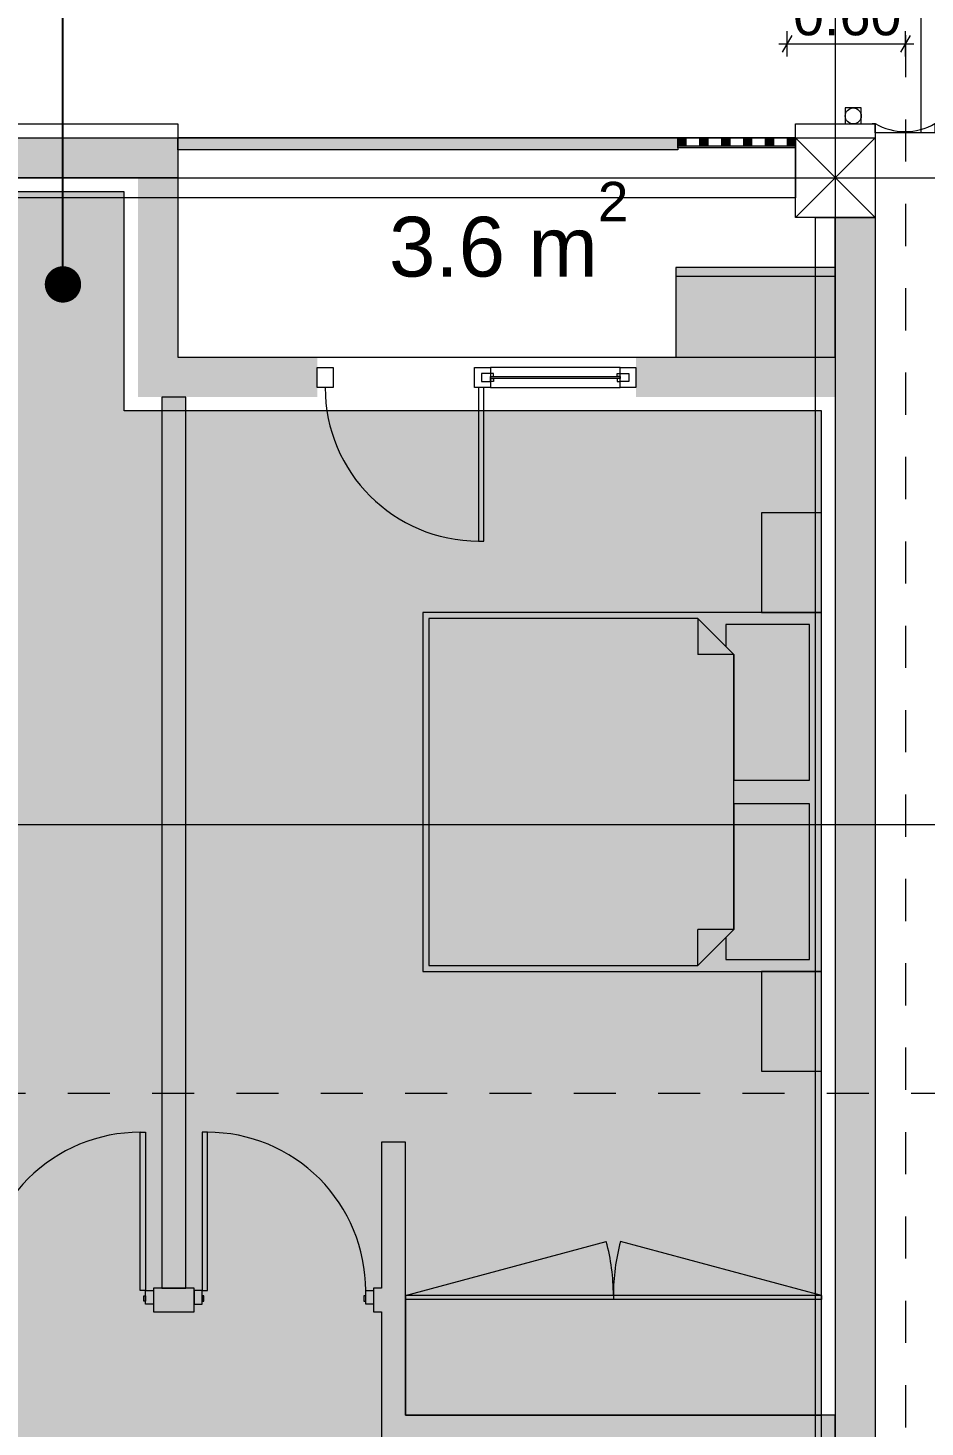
# Model space of a CAD drawing. Header units: millimetres. Extents: x 475159934 to 476245151, y 4620917055 to 4621447368.
# Drawn here: x 475250065 to 475254567, y 4621148784 to 4621155803 of the extents above; entities that cross this region are included whole.
import ezdxf

# ---------------------------------------------------------------- set-up
doc = ezdxf.new("R2010")
doc.units = ezdxf.units.MM
doc.header["$MEASUREMENT"] = 0
doc.linetypes.add('Dashed', pattern=[423.333333, 211.666667, -211.666667])
for name, color, linetype, lineweight in [('2D Drafting - General_Pen_No__1_Pen_No__7', 7, 'Continuous', 0), ('2D Drafting - General_Pen_No__250_Pen_No__7_Pen_No__250', 7, 'Continuous', 0), ('2D Drafting - General_Pen_No__250_Pen_No__7_Pen_No__7', 7, 'Continuous', 0), ('2D Drafting - General_Pen_No__7_Pen_No__7_Pen_No__7', 7, 'Continuous', 0), ('Doors_Pen_No__7_Pen_No__7_Pen_No__7', 7, 'Continuous', 0), ('G-Anno-Nplt_Pen_No__151', 151, 'Continuous', 0), ('G-Anno-Nplt_Pen_No__4', 7, 'Continuous', 0), ('G-Anno-Nplt_Pen_No__7', 7, 'Continuous', 0), ('gegmebi_Pen_No__7_Pen_No__7', 7, 'Continuous', 0), ('kar-panjara_Pen_No__7_Pen_No__7_Pen_No__7', 7, 'Continuous', 0), ('New_2D Drafting - General_Pen_No__250_Pen_No__7_Pen_No__255', 255, 'Continuous', 0), ('New_2D Drafting - General_Pen_No__2_Pen_No__250', 7, 'Continuous', 0), ('New_2D Drafting - General_Pen_No__30_Pen_No__9_Pen_No__9_Pen_No__255', 255, 'Continuous', 0), ('New_2D Drafting - General_Pen_No__30_Pen_No__9_Pen_No__9_Pen_No__7', 7, 'Continuous', 0), ('New_G-Anno-Nplt_Pen_No__255', 255, 'Continuous', 0), ('New_G-Anno-Nplt_Pen_No__4', 7, 'Continuous', 0), ('New_reg_nak_Pen_No__250', 7, 'Continuous', 0), ('New_reg_nak_Pen_No__7', 7, 'Continuous', 0), ('New_shenobebi_Pen_No__1', 1, 'Continuous', 0), ('New_Structural - Bearing_Pen_No__250', 7, 'Continuous', 0), ('zoma_Pen_No__142', 142, 'Continuous', 0), ('zoma_Pen_No__5', 5, 'Continuous', 0), ('zoma_Pen_No__5_Pen_No__5', 5, 'Continuous', 0)]:
    doc.layers.add(name, color=color, linetype=linetype, lineweight=lineweight)
for name, color, linetype in [('New_Interior - Furniture', 7, 'Continuous'), ('New_R03_Nakveti', 7, 'Continuous'), ('zoma', 7, 'Continuous')]:
    doc.layers.add(name, color=color, linetype=linetype)
doc.layers.add('New_Interior - Furniture _Pen_No__252', color=7, linetype='Continuous', lineweight=0, true_color=0x666666)
doc.layers.add('New_R03_Nakveti_Pen_No__252', color=7, linetype='Continuous', lineweight=0, true_color=0x666666)
doc.styles.add('GENERATED_STYLE_1', font='arial.ttf')
doc.styles.add('GENERATED_STYLE_3', font='arial.ttf')
doc.dimstyles.new('GENERATED_STYLE__18', dxfattribs={"dimtxt": 200, "dimasz": 64.421331, "dimexe": 0.18, "dimexo": 3, "dimgap": 0, "dimtad": 1, "dimtih": 1, "dimtoh": 1, "dimlfac": 0.001, "dimzin": 0, "dimdsep": 46, "dimtxsty": 'GENERATED_STYLE_3', "dimblk": 'ARROWHEAD_2', "dimblk1": 'ARROWHEAD_2', "dimblk2": 'ARROWHEAD_2', "dimcen": 0.09, "dimclrd": 5, "dimclre": 5, "dimclrt": 5, "dimadec": 0, "dimazin": 0, "dimtfac": 1, "dimtdec": 4, "dimtmove": 0, "dimatfit": 3, "dimfxl": 1, "dimtolj": 1, "dimtzin": 0, "dimarcsym": 0})
doc.dimstyles.new('GENERATED_STYLE__27', dxfattribs={"dimtxt": 0.18, "dimasz": 364.8, "dimexe": 0.18, "dimexo": 0.0625, "dimgap": 0, "dimtad": 0, "dimtih": 1, "dimtoh": 1, "dimdec": 4, "dimzin": 0, "dimdsep": 46, "dimcen": 0.09, "dimadec": 0, "dimazin": 0, "dimtfac": 1, "dimtdec": 4, "dimtmove": 0, "dimatfit": 3, "dimldrblk": 'ARROWHEAD_11', "dimfxl": 1, "dimtolj": 1, "dimtzin": 0, "dimarcsym": 0})
doc.dimstyles.new('GENERATED_STYLE__3', dxfattribs={"dimtxt": 200, "dimasz": 64.421331, "dimexe": 0.18, "dimexo": 3, "dimgap": 0, "dimtad": 1, "dimtih": 1, "dimtoh": 1, "dimlfac": 0.001, "dimzin": 0, "dimdsep": 46, "dimtxsty": 'GENERATED_STYLE_3', "dimblk": 'ARROWHEAD_2', "dimblk1": 'ARROWHEAD_2', "dimblk2": 'ARROWHEAD_2', "dimcen": 0.09, "dimclrd": 142, "dimclre": 142, "dimclrt": 142, "dimadec": 0, "dimazin": 0, "dimtfac": 1, "dimtdec": 4, "dimtmove": 0, "dimatfit": 3, "dimfxl": 1, "dimtolj": 1, "dimtzin": 0, "dimarcsym": 0})
doc.dimstyles.new('GENERATED_STYLE__6', dxfattribs={"dimtxt": 200, "dimasz": 64.421331, "dimexe": 0.18, "dimexo": 3, "dimgap": 0, "dimtad": 1, "dimlfac": 0.001, "dimzin": 0, "dimdsep": 46, "dimtxsty": 'GENERATED_STYLE_3', "dimblk": 'ARROWHEAD_2', "dimblk1": 'ARROWHEAD_2', "dimblk2": 'ARROWHEAD_2', "dimcen": 0.09, "dimclrd": 142, "dimclre": 142, "dimclrt": 142, "dimadec": 0, "dimazin": 0, "dimtfac": 1, "dimtdec": 4, "dimtmove": 0, "dimatfit": 3, "dimfxl": 1, "dimtolj": 1, "dimtzin": 0, "dimarcsym": 0})
doc.dimstyles.new('GENERATED_STYLE__7', dxfattribs={"dimtxt": 200, "dimasz": 64.421331, "dimexe": 0.18, "dimexo": 3, "dimgap": 0, "dimtad": 1, "dimtih": 1, "dimtoh": 1, "dimlfac": 0.001, "dimzin": 0, "dimdsep": 46, "dimtxsty": 'GENERATED_STYLE_3', "dimblk": 'ARROWHEAD_2', "dimblk1": 'ARROWHEAD_2', "dimblk2": 'ARROWHEAD_2', "dimcen": 0.09, "dimclrd": 142, "dimclre": 142, "dimclrt": 142, "dimadec": 0, "dimazin": 0, "dimtfac": 1, "dimtdec": 4, "dimtmove": 2, "dimatfit": 3, "dimfxl": 1, "dimtolj": 1, "dimtzin": 0, "dimarcsym": 0})

# ---------------------------------------------------------------- blocks, each defined once
blk = doc.blocks.new('Bed Layout 23')
at = {"layer": 'New_R03_Nakveti_Pen_No__252', "color": 251, "linetype": 'Continuous', "lineweight": 0, "true_color": 0x666666}
for p, q in [((-900, 0), (-1400, 0)), ((-1400, 0), (-1400, -300)), ((-900, -300), (-900, 0)), ((900, 0), (-900, 0)), ((-900, 0), (-900, -2000)), ((1400, 0), (900, 0)), ((900, 0), (900, -300)), ((900, -2000), (900, 0)), ((1400, -300), (1400, 0)), ((-1400, -300), (-900, -300)), ((900, -300), (1400, -300)), ((-690, -440), (-870, -620)), ((0, -440), (-690, -440)), ((-690, -440), (-690, -620)), ((690, -440), (0, -440)), ((870, -620), (690, -440)), ((690, -440), (690, -620)), ((-870, -620), (-870, -1970)), ((-870, -620), (-690, -620)), ((870, -620), (690, -620)), ((870, -1970), (870, -620)), ((-900, -2000), (900, -2000)), ((-870, -1970), (0, -1970)), ((0, -1970), (870, -1970))]:
    blk.add_line(p, q, dxfattribs=at)
at = {"layer": 'New_R03_Nakveti_Pen_No__252', "color": 251, "linetype": 'Continuous', "lineweight": 0, "true_color": 0x666666, "flags": 128}
for points in [[(-60, -440), (-60, -60), (-840, -60), (-840, -480), (-730, -480), (-690, -440)], [(690, -440), (730, -480), (840, -480), (840, -60), (60, -60), (60, -440)]]:
    blk.add_lwpolyline(points, close=True, dxfattribs=at)
blk = doc.blocks.new('Wardrobe 01 26_3')
at = {"layer": 'New_Interior - Furniture _Pen_No__252', "color": 251, "linetype": 'Continuous', "lineweight": 0, "true_color": 0x666666}
for p, q in [((0, 20), (2088.1, 20)), ((0, 0), (0, 20)), ((0, 0), (1008.5, -270.2)), ((1044.1, 0), (1044.1, 20)), ((2088.1, 0), (1079.6, -270.2))]:
    blk.add_line(p, q, dxfattribs=at)
at = {"layer": 'New_Interior - Furniture _Pen_No__252', "color": 251, "linetype": 'Continuous', "lineweight": 0, "true_color": 0x666666, "flags": 128}
blk.add_lwpolyline([(0, 0), (2088.1, 0), (2088.1, 600), (0, 600)], close=True, dxfattribs=at)
at = {"layer": 'New_Interior - Furniture _Pen_No__252', "color": 251, "linetype": 'Continuous', "lineweight": 0, "true_color": 0x666666}
for centre, start, end in [((0, 0), 345, 0), ((2088.1, 0), 180, 195)]:
    blk.add_arc(centre, 1044.1, start, end, dxfattribs=at)
blk = doc.blocks.new('*D894', base_point=(475826095.8, 4621095193.2))
at = {"layer": 'zoma_Pen_No__142', "color": 142, "linetype": 'Continuous', "lineweight": 0, "transparency": 16777216}
for p, q in [((475247436.3, 4621161611.3), (475247387.3, 4621161526.6)), ((475247411.8, 4621161505.4), (475247411.8, 4621161632.5)), ((475253936.3, 4621161611.3), (475253887.3, 4621161526.6)), ((475253911.8, 4621161505.4), (475253911.8, 4621161632.5)), ((475247411.8, 4621161569), (475253911.8, 4621161569))]:
    blk.add_line(p, q, dxfattribs=at)
at = {"layer": 'zoma_Pen_No__142', "color": 142, "lineweight": 0, "transparency": 16777216, "char_height": 200, "attachment_point": 7, "style": 'GENERATED_STYLE_3'}
for s, insert in [('\\A1;{\\pql;\\fArial|b0|i0|c204|p0;\\W1.000000;6.50}', (475250394.9, 4621161609)), ('\\A1;{\\pql;\\fArial|b0|i0|c204|p0;\\W1.000000;0.40}', (475253353.5, 4621161609))]:
    blk.add_mtext(s, dxfattribs=dict(at, insert=insert))
blk = doc.blocks.new('ARROWHEAD_2')
at = {"color": 0, "linetype": 'Continuous', "lineweight": 0}
for p, q in [((0, 0), (-1, 0)), ((-0.38, -0.66), (0.38, 0.66))]:
    blk.add_line(p, q, dxfattribs=at)
blk = doc.blocks.new('*D895', base_point=(475826095.8, 4621095193.2))
at = {"layer": 'zoma_Pen_No__142', "color": 142, "linetype": 'Continuous', "lineweight": 0, "transparency": 16777216}
for p, q in [((475253936.3, 4621161611.3), (475253887.3, 4621161526.6)), ((475253911.8, 4621161505.4), (475253911.8, 4621161632.5)), ((475254336.3, 4621161611.3), (475254287.3, 4621161526.6)), ((475254311.8, 4621161505.4), (475254311.8, 4621161632.5)), ((475253911.8, 4621161569), (475254311.8, 4621161569))]:
    blk.add_line(p, q, dxfattribs=at)
at = {"layer": 'zoma_Pen_No__142', "color": 142, "lineweight": 0, "transparency": 16777216, "insert": (475254194.9, 4621161699.6), "char_height": 200, "attachment_point": 7, "style": 'GENERATED_STYLE_3'}
blk.add_mtext('\\A1;{\\pql;\\fArial|b0|i0|c204|p0;\\W1.000000;0.30}', dxfattribs=at)
blk = doc.blocks.new('*D896', base_point=(475826095.8, 4621095193.2))
at = {"layer": 'zoma_Pen_No__142', "color": 142, "linetype": 'Continuous', "lineweight": 0, "transparency": 16777216}
for p, q in [((475254336.3, 4621161611.3), (475254287.3, 4621161526.6)), ((475254311.8, 4621161505.4), (475254311.8, 4621161632.5)), ((475254636.3, 4621161611.3), (475254587.3, 4621161526.6)), ((475254611.8, 4621161505.4), (475254611.8, 4621161632.5)), ((475254311.8, 4621161569), (475254611.8, 4621161569))]:
    blk.add_line(p, q, dxfattribs=at)
blk = doc.blocks.new('*D952', base_point=(475826095.8, 4621095193.2))
at = {"layer": 'zoma_Pen_No__142', "color": 142, "linetype": 'Continuous', "lineweight": 0, "transparency": 16777216}
for p, q in [((475229829.6, 4621159381.7), (475229744.8, 4621159430.6)), ((475229787.2, 4621159406.2), (475229787.2, 4621159447.6)), ((475229850.7, 4621159406.2), (475229723.6, 4621159406.2)), ((475229787.2, 4621140051.5), (475229787.2, 4621159406.2)), ((475229744.8, 4621140076), (475229829.6, 4621140027.1)), ((475229850.7, 4621140051.5), (475229723.6, 4621140051.5)), ((475229787.2, 4621140010.1), (475229787.2, 4621140051.5))]:
    blk.add_line(p, q, dxfattribs=at)
at = {"layer": 'zoma_Pen_No__142', "color": 142, "lineweight": 0, "transparency": 16777216, "insert": (475229747.2, 4621149385.6), "char_height": 200, "attachment_point": 7, "rotation": 90, "style": 'GENERATED_STYLE_3'}
blk.add_mtext('\\A1;{\\pql;\\fArial|b0|i0|c204|p0;\\W1.000000;19.35}', dxfattribs=at)
blk = doc.blocks.new('*D962', base_point=(475826095.8, 4621095193.2))
at = {"layer": 'zoma_Pen_No__142', "color": 142, "linetype": 'Continuous', "lineweight": 0, "transparency": 16777216}
for p, q in [((475230772.9, 4621159006.2), (475230645.8, 4621159006.2)), ((475230666.9, 4621159030.6), (475230751.7, 4621158981.7)), ((475230709.3, 4621155251.5), (475230709.3, 4621159006.2)), ((475230772.9, 4621155251.5), (475230645.8, 4621155251.5)), ((475230666.9, 4621155276), (475230751.7, 4621155227.1))]:
    blk.add_line(p, q, dxfattribs=at)
at = {"layer": 'zoma_Pen_No__142', "color": 142, "lineweight": 0, "transparency": 16777216, "char_height": 200, "attachment_point": 7, "rotation": 90, "style": 'GENERATED_STYLE_3'}
for s, insert in [('\\A1;{\\pql;\\fArial|b0|i0|c204|p0;\\W1.000000;0.40}', (475230669.3, 4621158447.8)), ('\\A1;{\\pql;\\fArial|b0|i0|c204|p0;\\W1.000000;3.75}', (475230669.3, 4621156861.9))]:
    blk.add_mtext(s, dxfattribs=dict(at, insert=insert))
blk = doc.blocks.new('*D968', base_point=(475826095.8, 4621095193.2))
at = {"layer": 'zoma_Pen_No__142', "color": 142, "linetype": 'Continuous', "lineweight": 0, "transparency": 16777216}
for p, q in [((475300034.2, 4621159381.7), (475299949.4, 4621159430.6)), ((475299991.8, 4621159406.2), (475299991.8, 4621159447.6)), ((475300055.4, 4621159406.2), (475299928.2, 4621159406.2)), ((475299991.8, 4621140051.5), (475299991.8, 4621159406.2)), ((475299949.4, 4621140076), (475300034.2, 4621140027.1)), ((475300055.4, 4621140051.5), (475299928.2, 4621140051.5)), ((475299991.8, 4621140010.1), (475299991.8, 4621140051.5))]:
    blk.add_line(p, q, dxfattribs=at)
at = {"layer": 'zoma_Pen_No__142', "color": 142, "lineweight": 0, "transparency": 16777216, "insert": (475299951.8, 4621149385.6), "char_height": 200, "attachment_point": 7, "rotation": 90, "style": 'GENERATED_STYLE_3'}
blk.add_mtext('\\A1;{\\pql;\\fArial|b0|i0|c204|p0;\\W1.000000;19.35}', dxfattribs=at)
blk = doc.blocks.new('*D1329', base_point=(475826095.8, 4621095193.2))
at = {"layer": 'zoma_Pen_No__5', "color": 5, "linetype": 'Continuous', "lineweight": 0, "transparency": 16777216}
for p, q in [((475253874.3, 4621155659.9), (475253874.3, 4621155787.1)), ((475254469.4, 4621155659.9), (475254469.4, 4621155787.1)), ((475253832.9, 4621155723.5), (475253874.3, 4621155723.5)), ((475253898.8, 4621155765.9), (475253849.9, 4621155681.1)), ((475253874.3, 4621155723.5), (475254469.4, 4621155723.5)), ((475254444.9, 4621155681.1), (475254493.8, 4621155765.9)), ((475254469.4, 4621155723.5), (475254510.8, 4621155723.5))]:
    blk.add_line(p, q, dxfattribs=at)
at = {"layer": 'zoma_Pen_No__5', "color": 5, "lineweight": 0, "transparency": 16777216, "insert": (475253904.9, 4621155763.5), "char_height": 200, "attachment_point": 7, "style": 'GENERATED_STYLE_3'}
blk.add_mtext('\\A1;{\\pql;\\fArial|b0|i0|c204|p0;\\W1.000000;0.60}', dxfattribs=at)
blk = doc.blocks.new('ARROWHEAD_11')
at = {"color": 0, "linetype": 'Continuous', "lineweight": 0}
blk.add_line((0, 0), (-1, 0), dxfattribs=at)
at = {"color": 0, "linetype": 'Continuous', "lineweight": 0, "const_width": 0.25, "flags": 128}
blk.add_lwpolyline([(-0.125, 0, 1), (0.125, 0, 1)], format="xyb", close=True, dxfattribs=at)

msp = doc.modelspace()

# ---------------------------------------------------------------- hatches: boundary and pattern name
at = {"layer": '2D Drafting - General_Pen_No__250_Pen_No__7_Pen_No__7', "linetype": 'Continuous', "lineweight": 0}
for points in [[(475250816.428, 4621155051.482), (475249916.812, 4621155051.482), (475249916.812, 4621155251.517), (475250816.428, 4621155251.525)], [(475253916.775, 4621155201.525), (475253326.775, 4621155201.525), (475253326.775, 4621155211.525), (475253916.775, 4621155211.525)], [(475250816.304, 4621154151.525), (475250816.304, 4621155051.36), (475250616.304, 4621155051.36), (475250616.304, 4621154151.525)], [(475254116.775, 4621154851.525), (475254116.775, 4621147851.525), (475254316.775, 4621147851.525), (475254316.775, 4621154851.525)], [(475251516.139, 4621153951.525), (475250616.304, 4621153951.525), (475250616.304, 4621154151.525), (475251516.139, 4621154151.525)], [(475254116.485, 4621153951.525), (475253116.139, 4621153951.525), (475253116.139, 4621154151.525), (475254116.485, 4621154151.525)], [(475250856.054, 4621149481.502), (475250856.054, 4621153951.532), (475250736.054, 4621153951.532), (475250736.054, 4621149481.502)], [(475254116.304, 4621148844.146), (475251958.673, 4621148844.146), (475251958.673, 4621150212.703), (475251838.673, 4621150212.703), (475251838.673, 4621149481.502), (475251799.159, 4621149481.502), (475251799.159, 4621149361.502), (475251838.673, 4621149361.502), (475251838.673, 4621148124.146), (475251958.673, 4621148124.146), (475251958.673, 4621148724.146), (475254116.304, 4621148724.146)], [(475250899.159, 4621149481.502), (475250693.851, 4621149481.502), (475250693.851, 4621149361.502), (475250899.159, 4621149361.502)]]:
    msp.add_hatch(color=7, dxfattribs=at).paths.add_polyline_path(points)
at = {"layer": 'G-Anno-Nplt_Pen_No__151', "linetype": 'Continuous', "lineweight": 0, "true_color": 0x1f2f3f}
msp.add_hatch(color=169, dxfattribs=at).paths.add_polyline_path([(475247416.775, 4621150071.857), (475247816.742, 4621150071.857), (475247816.742, 4621149311.489), (475247486.775, 4621149311.489), (475247486.775, 4621147721.531), (475250187.2, 4621147721.531), (475250187.2, 4621142321.531), (475254046.775, 4621142321.531), (475254046.775, 4621146791.337), (475253646.775, 4621146791.337), (475253646.775, 4621148661.713), (475254046.775, 4621148661.713), (475254046.775, 4621153881.531), (475250546.593, 4621153881.531), (475250546.593, 4621154981.531), (475247486.775, 4621154981.531), (475247486.775, 4621151519.168), (475247416.775, 4621151519.168)])
at = {"layer": 'New_2D Drafting - General_Pen_No__250_Pen_No__7_Pen_No__255', "linetype": 'Continuous', "lineweight": 0}
msp.add_hatch(color=255, dxfattribs=at).paths.add_polyline_path([(475253316.775, 4621154151.498), (475253316.775, 4621154601.498), (475254116.775, 4621154601.498), (475254116.775, 4621154151.498)])
at = {"layer": 'New_2D Drafting - General_Pen_No__30_Pen_No__9_Pen_No__9_Pen_No__255', "linetype": 'Continuous', "lineweight": 0}
for points in [[(475253366.775, 4621155251.525), (475253366.775, 4621155211.525), (475253326.775, 4621155211.525), (475253326.775, 4621155251.525)], [(475253476.775, 4621155251.525), (475253476.775, 4621155211.525), (475253436.775, 4621155211.525), (475253436.775, 4621155251.525)], [(475253586.775, 4621155251.525), (475253586.775, 4621155211.525), (475253546.775, 4621155211.525), (475253546.775, 4621155251.525)], [(475253696.775, 4621155251.525), (475253696.775, 4621155211.525), (475253656.775, 4621155211.525), (475253656.775, 4621155251.525)], [(475253806.775, 4621155251.525), (475253806.775, 4621155211.525), (475253766.775, 4621155211.525), (475253766.775, 4621155251.525)], [(475253916.775, 4621155251.525), (475253916.775, 4621155211.525), (475253876.775, 4621155211.525), (475253876.775, 4621155251.525)]]:
    msp.add_hatch(color=255, dxfattribs=at).paths.add_polyline_path(points)
at = {"layer": 'New_G-Anno-Nplt_Pen_No__255', "linetype": 'Continuous', "lineweight": 0}
msp.add_hatch(color=255, dxfattribs=at).paths.add_polyline_path([(475250816.428, 4621155251.525), (475253326.775, 4621155251.525), (475253326.775, 4621155191.525), (475250816.428, 4621155191.525)])

# ---------------------------------------------------------------- linework, layer by layer
at = {"layer": '2D Drafting - General_Pen_No__1_Pen_No__7', "color": 7, "linetype": 'Continuous', "lineweight": 0}
for p, q in [((475253916.775, 4621154851.525), (475254316.775, 4621155251.525)), ((475254316.775, 4621154851.525), (475253916.775, 4621155251.525))]:
    msp.add_line(p, q, dxfattribs=at)
at = {"layer": '2D Drafting - General_Pen_No__1_Pen_No__7', "color": 7, "linetype": 'Continuous', "lineweight": 0, "flags": 128}
for points in [[(475253916.775, 4621154951.525), (475247416.775, 4621154951.525), (475247416.775, 4621155251.525), (475253916.775, 4621155251.525)], [(475254316.775, 4621154851.525), (475253916.775, 4621154851.525), (475253916.775, 4621155251.525), (475254316.775, 4621155251.525)], [(475254016.775, 4621147851.525), (475254016.775, 4621154851.525), (475254316.775, 4621154851.525), (475254316.775, 4621147851.525)]]:
    msp.add_lwpolyline(points, close=True, dxfattribs=at)
at = {"layer": '2D Drafting - General_Pen_No__1_Pen_No__7', "color": 7, "linetype": 'Continuous', "lineweight": 0}
msp.add_circle((475254206.775, 4621155361.525), 40, dxfattribs=at)
at = {"layer": '2D Drafting - General_Pen_No__250_Pen_No__7_Pen_No__250', "color": 7, "linetype": 'Continuous', "lineweight": 0, "flags": 128}
for points in [[(475253916.775, 4621155201.525), (475253326.775, 4621155201.525), (475253326.775, 4621155211.525), (475253916.775, 4621155211.525)], [(475250856.054, 4621149481.502), (475250856.054, 4621153951.532), (475250736.054, 4621153951.532), (475250736.054, 4621149481.502)], [(475254116.304, 4621148844.146), (475251958.673, 4621148844.146), (475251958.673, 4621150212.703), (475251838.673, 4621150212.703), (475251838.673, 4621149481.502), (475251799.159, 4621149481.502), (475251799.159, 4621149361.502), (475251838.673, 4621149361.502), (475251838.673, 4621148124.146), (475251958.673, 4621148124.146), (475251958.673, 4621148724.146), (475254116.304, 4621148724.146)], [(475250899.159, 4621149481.502), (475250693.851, 4621149481.502), (475250693.851, 4621149361.502), (475250899.159, 4621149361.502)]]:
    msp.add_lwpolyline(points, close=True, dxfattribs=at)
at = {"layer": '2D Drafting - General_Pen_No__250_Pen_No__7_Pen_No__7', "color": 7, "linetype": 'Continuous', "lineweight": 0, "flags": 128}
msp.add_lwpolyline([(475250816.428, 4621155051.482), (475249916.812, 4621155051.482), (475249916.812, 4621155251.517), (475250816.428, 4621155251.525)], close=True, dxfattribs=at)
at = {"layer": '2D Drafting - General_Pen_No__7_Pen_No__7_Pen_No__7', "color": 7, "linetype": 'Continuous', "lineweight": 0, "flags": 128}
msp.add_lwpolyline([(475253036.139, 4621154099.344), (475252386.139, 4621154099.315), (475252386.143, 4621153999.376), (475253036.143, 4621153999.405)], close=True, dxfattribs=at)
at = {"layer": '2D Drafting - General_Pen_No__7_Pen_No__7_Pen_No__7', "color": 7, "linetype": 'Continuous', "lineweight": 0}
for centre, radius, start, end in [((475252326.454, 4621153999.363), 770.311, 180.005711, 270.0025313), ((475250627.674, 4621149468.705), 794.311, 89.998516, 180.0001975), ((475250965.337, 4621149468.712), 794.311, 359.9998025, 90.001484)]:
    msp.add_arc(centre, radius, start, end, dxfattribs=at)
at = {"layer": 'Doors_Pen_No__7_Pen_No__7_Pen_No__7', "color": 7, "linetype": 'Continuous', "lineweight": 0, "flags": 128}
for points in [[(475252353.121, 4621153999.364), (475252326.454, 4621153999.363), (475252326.488, 4621153229.052), (475252353.155, 4621153229.053)], [(475250654.34, 4621149468.705), (475250627.674, 4621149468.705), (475250627.694, 4621150263.016), (475250654.361, 4621150263.016)], [(475250938.67, 4621149468.712), (475250965.337, 4621149468.712), (475250965.317, 4621150263.023), (475250938.65, 4621150263.023)], [(475250693.85, 4621149400.97), (475250654.339, 4621149400.971), (475250654.34, 4621149468.705), (475250693.851, 4621149468.704)], [(475250899.161, 4621149400.977), (475250938.672, 4621149400.978), (475250938.67, 4621149468.712), (475250899.159, 4621149468.711)], [(475251799.161, 4621149400.977), (475251759.65, 4621149400.976), (475251759.648, 4621149468.71), (475251799.159, 4621149468.711)], [(475250654.339, 4621149415.371), (475250645.45, 4621149415.372), (475250645.451, 4621149442.038), (475250654.34, 4621149442.038)], [(475250938.672, 4621149415.378), (475250947.561, 4621149415.378), (475250947.56, 4621149442.045), (475250938.671, 4621149442.045)], [(475251750.761, 4621149415.376), (475251759.65, 4621149415.376), (475251759.649, 4621149442.043), (475251750.76, 4621149442.043)]]:
    msp.add_lwpolyline(points, close=True, dxfattribs=at)
at = {"layer": 'G-Anno-Nplt_Pen_No__4', "color": 7, "linetype": 'Continuous', "lineweight": 0, "flags": 128}
for points in [[(475253916.775, 4621154851.525), (475253916.775, 4621155251.525), (475250816.428, 4621155251.525), (475250816.428, 4621154151.528), (475254116.775, 4621154151.498), (475254116.775, 4621154851.525)], [(475247416.775, 4621150071.857), (475247816.742, 4621150071.857), (475247816.742, 4621149311.489), (475247486.775, 4621149311.489), (475247486.775, 4621147721.531), (475250187.2, 4621147721.531), (475250187.2, 4621142321.531), (475254046.775, 4621142321.531), (475254046.775, 4621146791.337), (475253646.775, 4621146791.337), (475253646.775, 4621148661.713), (475254046.775, 4621148661.713), (475254046.775, 4621153881.531), (475250546.593, 4621153881.531), (475250546.593, 4621154981.531), (475247486.775, 4621154981.531), (475247486.775, 4621151519.168), (475247416.775, 4621151519.168)]]:
    msp.add_lwpolyline(points, close=True, dxfattribs=at)
at = {"layer": 'gegmebi_Pen_No__7_Pen_No__7', "color": 7, "linetype": 'Continuous', "lineweight": 0}
for p, q in [((475254166.775, 4621155401.525), (475254166.775, 4621155321.525)), ((475254246.775, 4621155401.525), (475254166.775, 4621155401.525)), ((475254246.775, 4621155321.525), (475254246.775, 4621155401.525)), ((475254166.775, 4621155321.525), (475254246.775, 4621155321.525))]:
    msp.add_line(p, q, dxfattribs=at)
at = {"layer": 'kar-panjara_Pen_No__7_Pen_No__7_Pen_No__7', "color": 7, "linetype": 'Continuous', "lineweight": 0, "flags": 128}
for points in [[(475251516.139, 4621154099.295), (475251596.139, 4621154099.298), (475251596.143, 4621153999.298), (475251516.143, 4621153999.295)], [(475252306.139, 4621154099.373), (475252386.139, 4621154099.376), (475252386.143, 4621153999.376), (475252306.143, 4621153999.373)], [(475253036.139, 4621154099.344), (475253116.139, 4621154099.347), (475253116.143, 4621153999.347), (475253036.143, 4621153999.344)], [(475252341.142, 4621154029.374), (475252386.142, 4621154029.376), (475252386.141, 4621154044.376), (475252386.141, 4621154054.376), (475252401.141, 4621154054.377), (475252401.14, 4621154069.377), (475252341.14, 4621154069.374)], [(475253036.141, 4621154044.405), (475252386.141, 4621154044.376), (475252386.141, 4621154054.376), (475253036.141, 4621154054.405)], [(475252401.142, 4621154029.377), (475252386.142, 4621154029.376), (475252386.141, 4621154044.376), (475252401.141, 4621154044.377)], [(475253081.142, 4621154029.407), (475253036.142, 4621154029.405), (475253036.141, 4621154044.405), (475253036.141, 4621154054.405), (475253021.141, 4621154054.404), (475253021.14, 4621154069.404), (475253081.14, 4621154069.407)], [(475253021.142, 4621154029.404), (475253036.142, 4621154029.405), (475253036.141, 4621154044.405), (475253021.141, 4621154044.404)]]:
    msp.add_lwpolyline(points, close=True, dxfattribs=at)
at = {"layer": 'New_2D Drafting - General_Pen_No__30_Pen_No__9_Pen_No__9_Pen_No__7', "color": 7, "linetype": 'Continuous', "lineweight": 0, "flags": 128}
for points in [[(475253366.775, 4621155251.525), (475253366.775, 4621155211.525), (475253326.775, 4621155211.525), (475253326.775, 4621155251.525)], [(475253476.775, 4621155251.525), (475253476.775, 4621155211.525), (475253436.775, 4621155211.525), (475253436.775, 4621155251.525)], [(475253586.775, 4621155251.525), (475253586.775, 4621155211.525), (475253546.775, 4621155211.525), (475253546.775, 4621155251.525)], [(475253696.775, 4621155251.525), (475253696.775, 4621155211.525), (475253656.775, 4621155211.525), (475253656.775, 4621155251.525)], [(475253806.775, 4621155251.525), (475253806.775, 4621155211.525), (475253766.775, 4621155211.525), (475253766.775, 4621155251.525)], [(475253916.775, 4621155251.525), (475253916.775, 4621155211.525), (475253876.775, 4621155211.525), (475253876.775, 4621155251.525)]]:
    msp.add_lwpolyline(points, close=True, dxfattribs=at)
at = {"layer": 'New_G-Anno-Nplt_Pen_No__4', "color": 7, "linetype": 'Continuous', "lineweight": 0, "flags": 128}
msp.add_lwpolyline([(475250816.428, 4621155251.525), (475253326.775, 4621155251.525), (475253326.775, 4621155191.525), (475250816.428, 4621155191.525)], close=True, dxfattribs=at)
at = {"layer": 'New_reg_nak_Pen_No__250', "color": 7, "linetype": 'Continuous', "lineweight": 0}
msp.add_line((475254116.775, 4621154556.02), (475253316.775, 4621154556.02), dxfattribs=at)
at = {"layer": 'New_reg_nak_Pen_No__250', "color": 7, "linetype": 'Continuous', "lineweight": 0, "flags": 128}
msp.add_lwpolyline([(475253316.775, 4621154151.498), (475254116.775, 4621154151.498), (475254116.775, 4621154601.498), (475253316.775, 4621154601.498)], close=True, dxfattribs=at)
at = {"layer": 'New_reg_nak_Pen_No__7', "color": 7, "linetype": 'Continuous', "lineweight": 0, "flags": 128}
for points in [[(475261516.775, 4621159406.167), (475261516.775, 4621159476.167), (475254546.774, 4621159476.167), (475254546.774, 4621155277.585)], [(475247416.775, 4621155251.525), (475247416.775, 4621155321.525), (475250816.428, 4621155321.525), (475250816.428, 4621155251.525)], [(475253916.775, 4621155251.531), (475253916.775, 4621155321.525), (475254316.776, 4621155321.525), (475254316.775, 4621155251.531)]]:
    msp.add_lwpolyline(points, dxfattribs=at)
at = {"layer": 'New_shenobebi_Pen_No__1', "color": 1, "linetype": 'Dashed', "lineweight": 0}
msp.add_lwpolyline([(475301569.026, 4621154611.49), (475255555.776, 4621154611.49), (475255555.776, 4621150456.854), (475228397.958, 4621150456.854)], dxfattribs=at)
at = {"layer": 'New_Structural - Bearing_Pen_No__250', "color": 7, "linetype": 'Continuous', "lineweight": 0}
msp.add_lwpolyline([(475254316.697, 4621155323.316, 0.26578795), (475254616.774, 4621155323.316), (475254636.684, 4621155323.316), (475254636.684, 4621155321.525), (475254616.774, 4621155321.525), (475254616.774, 4621155277.585), (475254316.697, 4621155277.585), (475254316.697, 4621155321.525), (475254302.069, 4621155321.525), (475254302.069, 4621155323.316)], format="xyb", close=True, dxfattribs=at)
at = {"layer": 'zoma_Pen_No__5_Pen_No__5', "color": 5, "linetype": 'Dashed', "lineweight": 0}
msp.add_line((475254469.369, 4621164657.421), (475254469.369, 4621136393.155), dxfattribs=at)
at = {"layer": 'zoma_Pen_No__5_Pen_No__5', "color": 5, "linetype": 'Continuous', "lineweight": 0}
for p, q in [((475254116.775, 4621162687.507), (475254116.775, 4621134452.213)), ((475229336.224, 4621155051.525), (475300763.831, 4621155051.525)), ((475229336.224, 4621151806.16), (475300763.831, 4621151806.16))]:
    msp.add_line(p, q, dxfattribs=at)

# ---------------------------------------------------------------- block references
at = {"layer": 'New_Interior - Furniture', "color": 1, "linetype": 'Continuous', "lineweight": 0, "zscale": 1000, "rotation": 180}
msp.add_blockref('Wardrobe 01 26_3', (475254046.775, 4621149444.146), dxfattribs=at)
at = {"layer": 'New_R03_Nakveti', "color": 7, "linetype": 'Continuous', "lineweight": 0, "zscale": 1000, "rotation": 270}
msp.add_blockref('Bed Layout 23', (475254046.775, 4621151969.964), dxfattribs=at)

# ---------------------------------------------------------------- texts
at = {"layer": 'G-Anno-Nplt_Pen_No__7', "color": 7, "lineweight": 0, "insert": (475251876.602, 4621154551.511), "char_height": 300, "attachment_point": 7, "style": 'GENERATED_STYLE_1'}
msp.add_mtext('{\\fArial|b0|i0|c204|p0;3.6 m{\\H0.66x;\\S2^  ;}}', dxfattribs=at)

# ---------------------------------------------------------------- dimensions: what is measured, and where the dimension line sits
at = {"layer": 'zoma', "color": 142, "linetype": 'Continuous', "lineweight": 0}
for base, p1, p2, dimstyle, picture, middle in [((475254311.807, 4621161568.965), (475253911.8, 4621141587.013), (475254311.807, 4621141187.013), 'GENERATED_STYLE__3', '*D895', (475253612.379, 4621161708.965)), ((475253911.8, 4621161568.965), (475247411.8, 4621141187.013), (475253911.8, 4621141587.013), 'GENERATED_STYLE__3', '*D894', (475250653.796, 4621161708.965)), ((475254611.807, 4621161568.965), (475254311.807, 4621141187.013), (475254611.807, 4621145741.648), 'GENERATED_STYLE__7', '*D896', (475254453.803, 4621161799.57))]:
    dim = msp.add_linear_dim(base=base, p1=p1, p2=p2, dimstyle=dimstyle, dxfattribs=at)
    dim.commit()
    dim.dimension.update_dxf_attribs({"geometry": picture, "text_midpoint": middle, "dimtype": 160})
for base, p1, p2, picture, middle in [((475229787.171, 4621159406.159), (475231459.487, 4621140051.524), (475253174.993, 4621159406.159), '*D952', (475229647.171, 4621149720.668)), ((475299991.81, 4621159406.159), (475233700.384, 4621140051.524), (475255415.89, 4621159406.159), '*D968', (475299851.81, 4621149720.668)), ((475230709.324, 4621159006.159), (475231774.993, 4621155251.524), (475253174.992, 4621159006.159), '*D962', (475230569.324, 4621157120.837))]:
    dim = msp.add_linear_dim(base=base, p1=p1, p2=p2, angle=90, dimstyle='GENERATED_STYLE__6', dxfattribs=at)
    dim.commit()
    dim.dimension.update_dxf_attribs({"geometry": picture, "text_midpoint": middle, "dimtype": 160, "text_rotation": 90})
at = {"layer": 'zoma', "color": 5, "linetype": 'Continuous', "lineweight": 0}
dim = msp.add_linear_dim(base=(475254469.369, 4621155723.505), p1=(475253874.343, 4621056872.054), p2=(475254469.369, 4621057123.597), dimstyle='GENERATED_STYLE__18', dxfattribs=at)
dim.commit()
dim.dimension.update_dxf_attribs({"geometry": '*D1329', "text_midpoint": (475254163.852, 4621155863.505), "dimtype": 160})

# ---------------------------------------------------------------- leaders
at = {"layer": 'New_2D Drafting - General_Pen_No__2_Pen_No__250', "color": 7, "linetype": 'Continuous', "lineweight": 0, "annotation_type": 0, "has_hookline": 1, "hookline_direction": 0, "text_width": 1944.787}
msp.add_leader([(475250240.119, 4621154516.461), (475250240.119, 4621159496.997), (475251240.119, 4621159447.934)], dimstyle='GENERATED_STYLE__27', dxfattribs=at)

doc.saveas('drawing.dxf')
